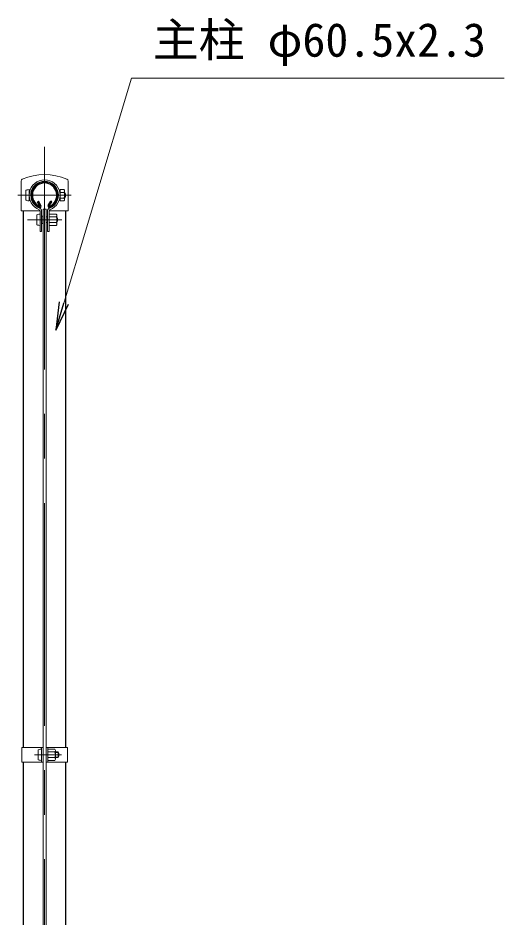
# Model space of a CAD drawing. Units: millimetres, scale not verified. Extents: x -4200 to 4200, y -2970 to 2970.
# Drawn here: x -81 to 612, y 312 to 1594 of the extents above; entities that cross this region are included whole.
import ezdxf
from ezdxf.enums import TextEntityAlignment as Align

# ---------------------------------------------------------------- set-up
doc = ezdxf.new("R2010")
doc.units = ezdxf.units.MM
doc.header["$LTSCALE"] = 10
doc.linetypes.add('USER1', pattern=[50.8, 31.75, -6.35, 6.35, -6.35])
for name, color, linetype, lineweight in [('0-3_D-STR1', 1, 'Continuous', 25), ('0-4_D-STR3', 3, 'Continuous', 13), ('0-5_D-BMK', 2, 'USER1', 13), ('0-7_D-STR-TXT', 7, 'Continuous', 13)]:
    doc.layers.add(name, color=color, linetype=linetype, lineweight=lineweight)
doc.layers.add('0-8_0', color=7, linetype='Continuous')
doc.styles.add('ＭＳ ゴシック', font='')
doc.styles.get('ＭＳ ゴシック').set_extended_font_data('MS Gothic')

# ---------------------------------------------------------------- blocks, each defined once
blk = doc.blocks.new('_Open')
at = {"layer": '0-8_0'}
blk.add_line((-10, 1.667), (0, 0), dxfattribs=at)
blk.add_lwpolyline([(-10, -1.667), (0, 0), (-10, 0)], dxfattribs=at)

msp = doc.modelspace()

# ---------------------------------------------------------------- linework, layer by layer
at = {"layer": '0-3_D-STR1'}
for p, q in [((-53.65, 1331.7), (-52.27, 1332.5)), ((-50.15, 1325.62), (-53.65, 1331.7)), ((-48.76, 1326.42), (-52.27, 1332.5)), ((-38.19, 1326.42), (-34.68, 1332.5)), ((-36.8, 1325.62), (-33.29, 1331.7)), ((-33.29, 1331.7), (-34.68, 1332.5)), ((-73.72, 553.5), (-73.72, 1318.45)), ((-13.22, 553.5), (-13.22, 1318.45)), ((-73.72, -262.5), (-73.72, 532.5)), ((-13.22, -262.5), (-13.22, 532.5))]:
    msp.add_line(p, q, dxfattribs=at)
for centre, radius, start, end in [((-43.47, 1340.95), 19.05, 294.32478, 245.67522), ((-43.47, 1340.95), 17.45, 294.32478, 245.67522), ((-50.49, 1325.42), 2, 245.67522, 30), ((-50.49, 1325.42), 0.401, 245.67522, 30), ((-36.45, 1325.42), 2, 150, 294.32478), ((-36.45, 1325.42), 0.401, 150, 294.32478)]:
    msp.add_arc(centre, radius, start, end, dxfattribs=at)
at = {"layer": '0-4_D-STR3'}
for p, q in [((-9.82, 1360.96), (-9.82, 1318.45)), ((-70.27, 1347.45), (-70.27, 1334.45)), ((-65.47, 1348.95), (-65.47, 1332.95)), ((-15.97, 1349.05), (-21.47, 1349.05)), ((-21.47, 1349.05), (-21.47, 1332.85)), ((-14.97, 1347.18), (-14.97, 1334.84)), ((-65.11, 1344.95), (-65.47, 1344.95)), ((-65.11, 1336.95), (-65.47, 1336.95)), ((-21.47, 1344.95), (-21.84, 1344.95)), ((-21.47, 1336.95), (-21.84, 1336.95)), ((-15.97, 1345), (-21.47, 1345)), ((-15.97, 1336.9), (-21.47, 1336.9)), ((-14.97, 1344.95), (-14.47, 1344.95)), ((-14.97, 1344.95), (-14.47, 1344.95)), ((-14.97, 1344.27), (-14.15, 1344.27)), ((-14.97, 1337.63), (-14.15, 1337.63)), ((-14.97, 1336.95), (-14.47, 1336.95)), ((-14.97, 1336.95), (-14.47, 1336.95)), ((-14.47, 1344.95), (-14.47, 1336.95)), ((-45.72, 1320.95), (-45.72, -1050.95)), ((-45.72, 1320.95), (-41.22, 1320.95)), ((-41.22, 1320.95), (-41.22, -1050.95)), ((-15.97, 1332.85), (-21.47, 1332.85)), ((-54.77, 1299.39), (-54.77, 1312.39)), ((-49.97, 1289.25), (-49.97, 1318.52)), ((-47.67, 1289.25), (-47.67, 1318.52)), ((-45.97, 1311.27), (-47.67, 1311.27)), ((-45.97, 1311.27), (-45.97, 1300.63)), ((-45.97, 1309.95), (-45.72, 1309.95)), ((-41.22, 1309.95), (-39.27, 1309.95)), ((-39.27, 1289.25), (-39.27, 1318.52)), ((-36.97, 1289.25), (-36.97, 1318.52)), ((-36.97, 1318.45), (-9.82, 1318.45)), ((-26.97, 1314.05), (-36.97, 1314.05)), ((-26.97, 1310), (-36.97, 1310)), ((-25.97, 1312.18), (-25.97, 1299.84)), ((-25.97, 1309.95), (-25.97, 1301.95)), ((-25.97, 1309.27), (-25.65, 1309.27)), ((-45.97, 1300.63), (-47.67, 1300.63)), ((-45.97, 1301.95), (-45.72, 1301.95)), ((-41.22, 1301.95), (-39.27, 1301.95)), ((-26.97, 1301.9), (-36.97, 1301.9)), ((-26.97, 1297.85), (-36.97, 1297.85)), ((-25.97, 1302.63), (-25.65, 1302.63)), ((-49.97, 1289.25), (-47.67, 1289.25)), ((-39.27, 1289.25), (-36.97, 1289.25)), ((-76.02, 553.5), (-76.02, 532.5)), ((-45.72, 553.5), (-76.02, 553.5)), ((-48.02, 553.5), (-48.02, 532.5)), ((-41.22, 553.5), (-10.92, 553.5)), ((-38.92, 553.5), (-38.92, 532.5)), ((-10.92, 553.5), (-10.92, 532.5)), ((-52.82, 549.5), (-52.82, 536.5)), ((-48.02, 551), (-48.02, 535)), ((-28.92, 551.1), (-38.92, 551.1)), ((-38.92, 551.1), (-38.92, 534.9)), ((-28.92, 547.05), (-38.92, 547.05)), ((-28.92, 538.95), (-38.92, 538.95)), ((-27.92, 549.23), (-27.92, 536.89)), ((-27.92, 547), (-24.02, 547)), ((-27.92, 546.32), (-23.7, 546.32)), ((-27.92, 539.68), (-23.7, 539.68)), ((-27.92, 539), (-24.02, 539)), ((-24.02, 547), (-24.02, 539)), ((-45.72, 532.5), (-76.02, 532.5)), ((-41.22, 532.5), (-10.92, 532.5)), ((-28.92, 534.9), (-38.92, 534.9))]:
    msp.add_line(p, q, dxfattribs=at)
msp.add_lwpolyline([(-77.12, 1360.96), (-77.12, 1318.45), (-49.97, 1318.45)], dxfattribs=at)
for centre, radius, start, end in [((-73.82, 1360.96), 3.3, 116.72671, 180), ((-43.47, 1288.06), 82.25, 67.22973, 112.77027), ((-43.47, 1340.95), 22, 290.1633, 249.8367), ((-43.47, 1340.95), 19.7, 289.83718, 250.16282), ((-13.12, 1360.96), 3.3, 0, 63.27329), ((-17.51, 1347.02), 2.54, 307.21089, 52.78911), ((-23.67, 1340.95), 8.7, 332.26063, 27.73937), ((-17.52, 1334.87), 2.55, 307.42505, 52.57495), ((-21.97, 1340.95), 8.5, 331.92751, 28.07249), ((-51.97, 1318.52), 4.3, 0, 65.03562), ((-34.97, 1318.52), 4.3, 114.96438, 180), ((-51.97, 1318.52), 2, 0, 62.72039), ((-34.97, 1318.52), 2, 117.27961, 180), ((-28.51, 1312.02), 2.54, 307.21089, 52.78911), ((-34.67, 1305.95), 8.7, 332.26063, 27.73937), ((-33.47, 1305.95), 8.5, 331.92751, 28.07249), ((-28.52, 1299.87), 2.55, 307.42505, 52.57495), ((-30.46, 549.07), 2.54, 307.21089, 52.78911), ((-36.62, 543), 8.7, 332.26063, 27.73937), ((-30.47, 536.92), 2.55, 307.42505, 52.57495), ((-31.52, 543), 8.5, 331.92751, 28.07249)]:
    msp.add_arc(centre, radius, start, end, dxfattribs=at)
for centre, start_param, end_param in [((-65.47, 1347.45), 1.5707963, 3.1415927), ((-65.47, 1334.45), 3.1415927, 4.712389), ((-49.97, 1312.39), 1.5707963, 3.1415927), ((-49.97, 1299.39), 3.1415927, 4.712389), ((-48.02, 549.5), 1.5707963, 3.1415927), ((-48.02, 536.5), 3.1415927, 4.712389)]:
    msp.add_ellipse(centre, major_axis=(4.8, 0), ratio=0.3125, start_param=start_param, end_param=end_param, dxfattribs=at)
at = {"layer": '0-5_D-BMK'}
for p, q in [((-43.47, 1410), (-43.47, -1540)), ((-81.44, 1340.95), (-5.5, 1340.95)), ((-67.91, 1305.95), (-19.03, 1305.95)), ((-58.02, 543), (-19.42, 543))]:
    msp.add_line(p, q, dxfattribs=at)
at = {"layer": '0-7_D-STR-TXT'}
msp.add_lwpolyline([(611.94, 1508), (80.28, 1508), (-27, 1150.38)], dxfattribs=at)

# ---------------------------------------------------------------- block references
at = {"layer": '0-7_D-STR-TXT', "xscale": 4, "yscale": 4, "rotation": 253.30154}
msp.add_blockref('_Open', (-27.58, 1148.47), dxfattribs=at)

# ---------------------------------------------------------------- texts
at = {"layer": '0-7_D-STR-TXT', "style": 'ＭＳ ゴシック'}
msp.add_text('主柱 φ60.5x2.3', height=48.09, dxfattribs=at).set_placement((110.72, 1524.01), align=Align.BOTTOM_LEFT)

doc.saveas('drawing.dxf')
